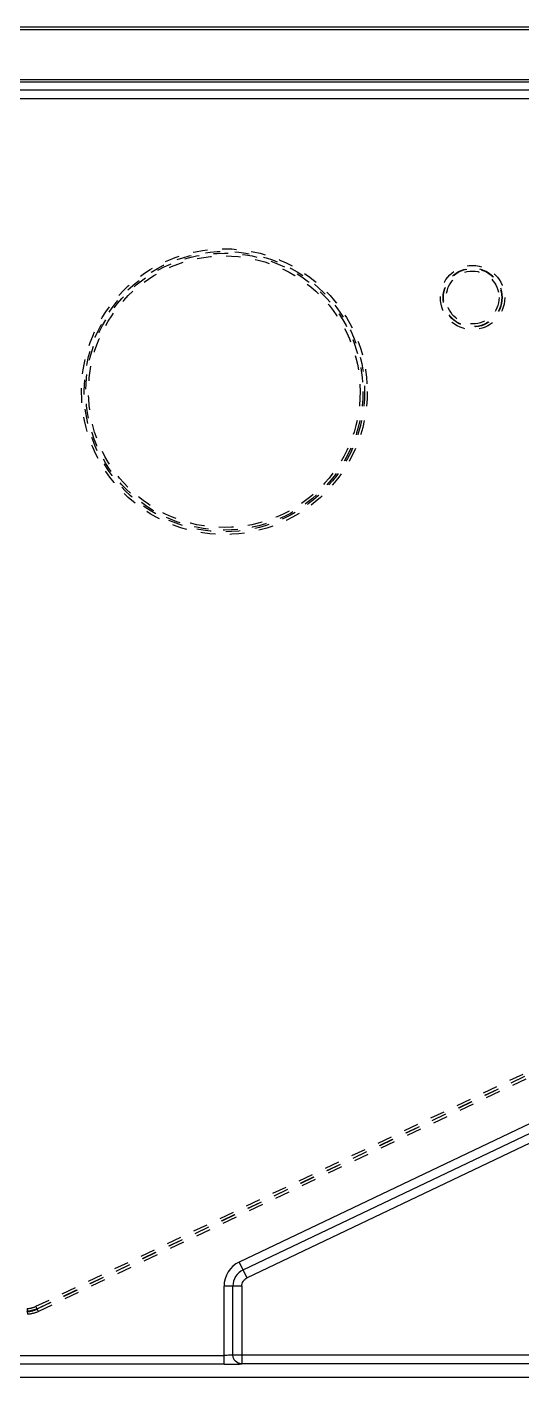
# Model space of a CAD drawing. Header units: millimetres. Extents: x -1265 to 1982, y -12197 to 1934.
# Drawn here: x 1040.4 to 1095.9, y 56.8 to 208 of the extents above; entities that cross this region are included whole.
import ezdxf

# ---------------------------------------------------------------- set-up
doc = ezdxf.new("R2010")
doc.units = ezdxf.units.MM
doc.header["$LTSCALE"] = 16.335
doc.linetypes.add('HIDDEN', pattern=[0.2, 0.1, -0.1])
doc.layers.get('0').update_dxf_attribs({"linetype": 'CONTINUOUS'})
doc.layers.add('DEFAULT_2', color=8, linetype='HIDDEN')

msp = doc.modelspace()

# ---------------------------------------------------------------- linework, layer by layer
at = {"color": 7, "linetype": 'Continuous'}
for p, q in [((951.466, 207.963), (1161.57, 207.963)), ((1161.569, 207.663), (951.466, 207.663)), ((951.466, 202.078), (1161.569, 202.078)), ((1161.57, 201.778), (951.466, 201.778)), ((1188.565, 199.917), (958.623, 199.917)), ((959.622, 200.917), (1188.565, 200.917)), ((1106.403, 89.768), (1064.186, 69.632)), ((1064.611, 68.739), (1106.828, 88.876)), ((1065.037, 67.847), (1107.254, 87.983)), ((1064.186, 69.632), (1065.037, 67.847)), ((1064.456, 66.926), (1062.478, 66.926)), ((1062.478, 58.174), (1062.478, 66.926)), ((1063.467, 59.233), (1063.467, 66.926)), ((1064.456, 66.926), (1064.456, 58.234)), ((963.518, 59.174), (1062.478, 59.174)), ((1063.467, 59.233), (1190.535, 59.233)), ((1062.479, 58.174), (963.518, 58.174)), ((1189.535, 58.234), (1064.456, 58.234)), ((963.518, 56.754), (1190.275, 56.754))]:
    msp.add_line(p, q, dxfattribs=at)
for radius, start, end in [(2.997, 115.48956, 180.01044), (2.009, 115.49401, 180.00599)]:
    msp.add_arc((1065.476, 66.926), radius, start, end, dxfattribs=at)
for points, knots in [([(1064.456, 66.926), (1064.456, 67.114), (1064.572, 67.496), (1064.867, 67.766), (1065.037, 67.847)], [0, 0, 0, 0, 0.5000044, 1, 1, 1, 1]), ([(1063.467, 59.233), (1063.432, 59.217), (1063.316, 59.207), (1063.104, 59.186), (1062.811, 59.177), (1062.594, 59.174), (1062.478, 59.174)], [0, 0, 0, 0, 0.1177418, 0.3425027, 0.6495633, 1, 1, 1, 1]), ([(1064.456, 58.234), (1064.203, 58.235), (1063.799, 58.405), (1063.525, 58.848), (1063.468, 59.108), (1063.467, 59.233)], [0, 0, 0, 0, 0.4938082, 0.7543256, 1, 1, 1, 1]), ([(1062.479, 58.174), (1062.711, 58.174), (1063.145, 58.177), (1063.728, 58.188), (1064.128, 58.202), (1064.352, 58.219), (1064.428, 58.227), (1064.456, 58.234)], [0, 0, 0, 0, 0.3514176, 0.6589574, 0.8844108, 0.9571345, 1, 1, 1, 1])]:
    msp.add_open_spline(points, degree=3, knots=knots, dxfattribs=at)
at = {"layer": 'DEFAULT_2', "color": 8, "linetype": 'HIDDEN'}
for p, q in [((1041.417, 64.67), (1104.848, 94.925)), ((1041.543, 64.398), (1104.972, 94.652)), ((1104.989, 94.617), (1041.56, 64.363)), ((1105.113, 94.344), (1041.686, 64.091)), ((1040.415, 64.412), (1040.432, 64.113)), ((1040.443, 64.074), (1040.432, 64.113)), ((1040.443, 64.074), (1040.46, 63.775)), ((1041.686, 64.091), (1041.417, 64.67))]:
    msp.add_line(p, q, dxfattribs=at)
for centre, radius in [((1062.518, 167.12), 15.999), ((1062.518, 167.12), 15.699), ((1062.518, 167.12), 15.51), ((1062.518, 167.12), 15.21), ((1090.318, 177.66), 3.599), ((1090.318, 177.66), 3.299), ((1090.318, 177.66), 3.26), ((1090.318, 177.66), 2.96)]:
    msp.add_circle(centre, radius, dxfattribs=at)
for centre, radius, start, end in [((1036.797, 125.778), 62.111, 195.03053, 273.38144), ((1036.797, 125.778), 61.811, 195.02612, 273.37771), ((1036.797, 125.778), 61.772, 195.02612, 273.37771), ((1040.256, 67.106), 2.698, 273.37386, 295.50013)]:
    msp.add_arc(centre, radius, start, end, dxfattribs=at)
for points in [[(1041.547, 64.4), (1041.2, 64.235), (1040.815, 64.136), (1040.432, 64.113)], [(1040.443, 64.074), (1040.825, 64.097), (1041.21, 64.196), (1041.557, 64.361)], [(1041.686, 64.091), (1041.305, 63.909), (1040.881, 63.8), (1040.46, 63.775)]]:
    msp.add_open_spline(points, degree=3, dxfattribs=at)

doc.saveas('drawing.dxf')
